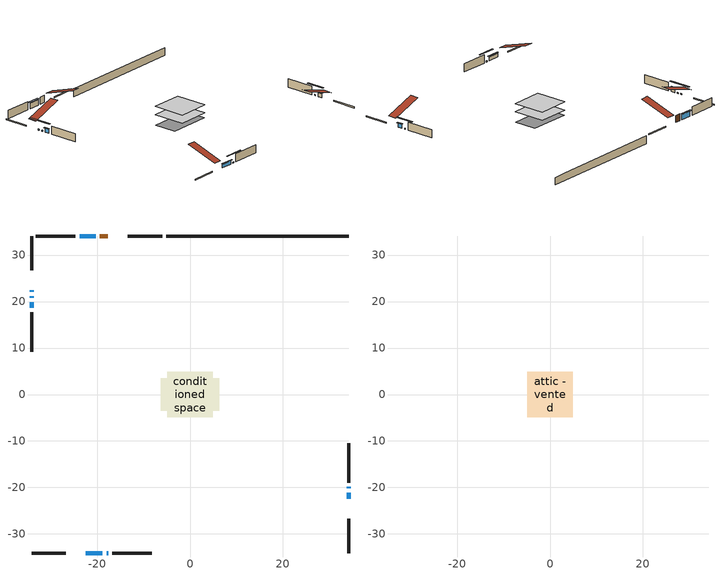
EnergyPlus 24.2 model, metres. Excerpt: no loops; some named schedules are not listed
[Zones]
conditioned space
 floor adiabatic (AdiabaticFloorConstruction): -4.87,-4.87 -4.87,4.87 4.87,4.87 4.87,-4.87 z0.46
 floor foundation (Slab1 construction): -6.31,-3.48 -6.31,3.48 6.31,3.48 6.31,-3.48 z-1.83
 wall outside (RimJoist1 construction): -6,34.09 -13.35,34.09 / -34.09,-34.09 -26.75,-34.09 / -34.09,34.09 -34.09,26.75 / 34.09,-34.09 34.09,-26.75 z0.46:0.76
 wall outside (AdiabaticWallConstruction 1): -17.69,34.09 -19.37,34.09 z0.46:2.49
 wall outside (AdiabaticWallConstruction): 34.09,-22.4 34.09,-21.13 / -34.09,19.89 -34.09,18.62 z0.46:1.65; -34.09,22.41 -34.09,22.07 / -34.09,21.15 -34.09,20.82 / 34.09,-20.21 34.09,-19.88 / -17.96,-34.09 -17.62,-34.09 z0.46:0.77; -20.3,34.09 -23.75,34.09 z0.46:2.07; -22.4,-34.09 -18.88,-34.09 z0.46:1.55
 wall outside (Wall1 construction): -24.68,34.09 -33.16,34.09 / -16.7,-34.09 -8.21,-34.09 / -34.09,17.7 -34.09,9.21 / 34.09,-18.95 34.09,-10.46 z0.46:2.9
 wall foundation (FoundationWall1 construction): -5.07,34.09,-1.83 -5.07,34.09,0.46 30.18,34.09,0.46 30.18,34.09,0.36 34.09,34.09,0.36 34.09,34.09,-1.83
 window (WindowConstruction): 34.09,-22.4 34.09,-21.14 z0.46:1.65
 window (WindowConstruction 6): -34.09,22.4 -34.09,22.08 z0.46:0.76
 window (WindowConstruction 7): -34.09,21.15 -34.09,20.82 z0.46:0.76
 window (WindowConstruction 1): -20.3,34.09 -23.75,34.09 z0.46:2.07
 window (WindowConstruction 2): -22.4,-34.09 -18.88,-34.09 z0.46:1.55
 window (WindowConstruction 3): -34.09,19.89 -34.09,18.63 z0.46:1.65
 window (WindowConstruction 4): 34.09,-20.21 34.09,-19.88 z0.46:0.76
 window (WindowConstruction 5): -17.95,-34.09 -17.63,-34.09 z0.46:0.76
 door (Door): -17.69,34.09 -19.37,34.09 z0.46:2.49
 ceiling adiabatic (AdiabaticFloorConstruction): 4.87,-4.87 4.87,4.87 -4.87,4.87 -4.87,-4.87 z0.46
attic - vented
 floor to conditioned space (Floor1 construction Reversed): -4.85,-4.85 -4.85,4.85 4.85,4.85 4.85,-4.85 z2.9
 roof outside (Roof1 construction): -16.76,34.09,2.9 -16.76,24.65,6.05 -14.28,24.65,6.05 -14.28,34.09,2.9; -23.33,-34.09,2.9 -23.33,-24.65,6.05 -25.82,-24.65,6.05 -25.82,-34.09,2.9; -34.09,23.33,2.9 -24.65,23.33,6.05 -24.65,25.82,6.05 -34.09,25.82,2.9; 34.09,-23.33,2.9 24.65,-23.33,6.05 24.65,-25.82,6.05 34.09,-25.82,2.9
shading: 34.09,-20.93 34.09,-22.6 34.5,-22.6 34.5,-20.93 z1.85; -34.09,19.44 -34.09,25.04 -34.5,25.04 -34.5,19.44 z3.4; -34.09,18.18 -34.09,23.79 -34.5,23.79 -34.5,18.18 z3.4; -23.95,34.09 -20.1,34.09 -20.1,34.5 -23.95,34.5 z2.27; -18.68,-34.09 -22.6,-34.09 -22.6,-34.5 -18.68,-34.5 z1.76; -34.09,18.42 -34.09,20.09 -34.5,20.09 -34.5,18.42 z1.85; 34.09,-17.24 34.09,-22.85 34.5,-22.85 34.5,-17.24 z3.4; -14.99,-34.09 -20.59,-34.09 -20.59,-34.5 -14.99,-34.5 z3.4
[Building]
Building 1: Terrain=Suburbs
[Site:Location]
Winnipeg Intl AP_MB: Latitude {deg}=49.91; Longitude {deg}=-97.24; Time Zone {hr}=-6; Elevation {m}=239; Keep Site Location Information=Yes
[Site:GroundTemperature:Shallow]
-2.46526, -5.11642, -5.32873, -4.07063, 0.979979, 6.00706, 10.3653, 13.1261, 13.3606, 11.1152, 6.8681, 1.99523
[Site:WaterMainsTemperature]
Calculation Method=Schedule; Temperature Schedule=mains temperature schedule
[Material] Roughness=Rough; Thermal Absorptance=0.9
Name | Thickness {m} | Conductivity {W/m-K} | Density {kg/m3} | Specific Heat {J/kg-K} | Solar Absorptance | Visible Absorptance
asphalt or fiberglass shingles | 0.00635 | 0.162714 | 1121.4 | 1465.45 | 0.84 | 0.84
ceiling loosefill ins | 0.0846667 | 0.0480833 | 16.02 | 1046.75 | 0.7 | 0.7
ceiling stud and cavity | 0.1397 | 0.102503 | 65.682 | 1177.47 | 0.7 | 0.7
concrete 4.0 in. | 0.1016 | 1.803125 | 2242.8 | 837.4 | 0.7 | 0.7
concrete 8.0 in. | 0.2032 | 1.803125 | 2242.8 | 837.4 | 0.7 | 0.7
door material | 0.04445 | 0.053851 | 512.64 | 1214.23 | 0.7 | 0.7
exterior vertical ins | 0.0457286 | 0.029427 | 32.04 | 1214.23 | 0.7 | 0.7
floor covering | 0.0127 | 0.0433444 | 54.468 | 1339.84 | 0.6 | 0.6
floor rigid ins; wall rigid ins | 0.512978 | 0.029427 | 32.04 | 1214.23 | 0.7 | 0.7
floor stud and cavity | 0.1397 | 1.75129 | 37.0049 | 1207.88 | 0.7 | 0.7
furniture material conditioned space 1 | 0.1524 | 0.115458 | 640.8 | 1214.23 | 0.6 | 0.6
gypsum board | 0.0127 | 0.160291 | 801 | 837.4 | 0.6 | 0.6
gypsum board 1 | 0.0127 | 0.160291 | 801 | 837.4 | 0.7 | 0.7
osb sheathing 0.5 in. | 0.0127 | 0.115458 | 512.64 | 1214.23 | 0.7 | 0.7
osb sheathing 0.75 in. | 0.01905 | 0.115458 | 512.64 | 1214.23 | 0.7 | 0.7
osb sheathing 2.0 in. | 0.0508 | 0.115458 | 512.64 | 1214.23 | 0.7 | 0.7
rim joist stud and cavity | 0.0508 | 0.029095 | 125.044 | 1163.47 | 0.6 | 0.6
wall stud and cavity | 0.1397 | 0.115654 | 139.0536 | 1170.24 | 0.7 | 0.7
wall stud and cavity 1 | 0.0889 | 0.380278 | 52.3479 | 1209.89 | 0.7 | 0.7
wall stud and cavity 2 | 0.0889 | 0.391764 | 83.0341 | 1211.67 | 0.7 | 0.7
wood siding | 0.0254 | 0.102417 | 544.68 | 1172.36 | 0.4 | 0.4
wood siding 1; wood siding 2; wood siding 3 | 0.0254 | 0.102417 | 544.68 | 1172.36 | 0.7 | 0.7
[WindowMaterial:SimpleGlazingSystem]
Name | U-Factor {W/m2-K} | Solar Heat Gain Coefficient
WindowMaterial | 4.03365 | 0.7
WindowMaterial 1 | 3.27223 | 0.69
WindowMaterial 2 | 4.09497 | 0.69
WindowMaterial 3 | 3.24952 | 0.43
WindowMaterial 4 | 3.068959 | 0.43
[Construction]
AdiabaticFloorConstruction: floor stud and cavity, floor rigid ins, osb sheathing 0.75 in., floor covering
AdiabaticWallConstruction: wood siding 2, wall rigid ins, wall stud and cavity 1, gypsum board
AdiabaticWallConstruction 1: wood siding 3, wall rigid ins, wall stud and cavity 1, gypsum board
Door: door material
Floor1 construction Reversed: gypsum board, ceiling stud and cavity, ceiling loosefill ins
FoundationWall1 construction: concrete 8.0 in., gypsum board 1
furniture construction conditioned space 1: furniture material conditioned space 1
PartitionWallConstruction: gypsum board, wall stud and cavity 2, gypsum board
RimJoist1 construction: wood siding 1, osb sheathing 2.0 in., rim joist stud and cavity
Roof1 construction: asphalt or fiberglass shingles
Slab1 construction: concrete 4.0 in.
Wall1 construction: wood siding, osb sheathing 0.5 in., wall stud and cavity, gypsum board
WindowConstruction; WindowConstruction 3: WindowMaterial
WindowConstruction 1: WindowMaterial 1
WindowConstruction 2: WindowMaterial 2
WindowConstruction 4; WindowConstruction 5; WindowConstruction 6: WindowMaterial 3
WindowConstruction 7: WindowMaterial 4
[Zone] Multiplier=1; Part of Total Floor Area=Yes
Name | Volume {m3}
attic - vented | 47.9871
conditioned space | 456.9
[Space]
Name | Zone | Volume {m3}
attic - vented 1 | attic - vented | 47.9871
conditioned space 1 | conditioned space | 456.9
[ZoneInfiltration:EffectiveLeakageArea]
infil attic - vented 1: Zone or Space=attic - vented 1; Schedule=Always On Discrete; Effective Air Leakage Area {cm2}=3131.33; Stack Coefficient=0.000218821; Wind Coefficient=9.99457e-06
[ZoneMixing]
whole house fan mix: Zone or Space=attic - vented; Schedule=Always On Continuous; Design Flow Rate Calculation Method=Flow/Zone; Design Flow Rate {m3/s}=0; Source Zone or Space=conditioned space
[SurfaceProperty:ExposedFoundationPerimeter]
Slab1: Exposed Perimeter Calculation Method=TotalExposedPerimeter; Total Exposed Perimeter {m}=39.168
[InternalMass] Zone or ZoneList=conditioned space; Space or SpaceList=conditioned space 1
Name | Construction | Surface Area {m2}
furniture mass conditioned space 1 | furniture construction conditioned space 1 | 73.1203
partition wall mass | PartitionWallConstruction | 182.801
[Lights]
interior lighting: Zone or ZoneList or Space or SpaceList=conditioned space 1; Schedule=interior lighting schedule; Design Level Calculation Method=LightingLevel; Lighting Level {W}=343.2; Return Air Fraction=0; Fraction Radiant=0.6; Fraction Visible=0.2; Fraction Replaceable=1
[People]
occupants: Zone or ZoneList or Space or SpaceList=conditioned space 1; Number of People Schedule=occupants schedule; Number of People Calculation Method=People; Number of People=3; Fraction Radiant=0.314171; Sensible Heat Fraction=0.56303; Activity Level Schedule=occupants activity schedule; Carbon Dioxide Generation Rate {m3/s-W}=0; Enable ASHRAE 55 Comfort Warnings=No; Mean Radiant Temperature Calculation Type=EnclosureAveraged
[ElectricEquipment] Zone or ZoneList or Space or SpaceList=conditioned space 1; Design Level Calculation Method=EquipmentLevel
Name | Schedule | Design Level {W} | Fraction Latent | Fraction Radiant | Fraction Lost
clothes dryer | clothes dryer schedule | 140.772 | 0.015 | 0.081 | 0.85
clothes washer | clothes washer schedule | 32.1985 | 0.03 | 0.162 | 0.7
cooking range | cooking range schedule | 215.147 | 0.08 | 0.432 | 0.2
dishwasher | dishwasher schedule | 66.8632 | 0.3 | 0.18 | 0.4
fridge | fridge schedule | 72.9452 | 0 | 0.6 | 0
mech vent house fan | mech vent house fan schedule | 10 | 0 | 0 | 1
mech vent house fan cfis | mech vent house fan cfis schedule | 0 | 0 | 0 | 0
misc plug loads | misc plug loads schedule | 494.7 | 0.045 | 0.513 | 0.1
whole house fan | Always On Discrete | 0 | 0 | 0 | 1
[OtherEquipment] Zone or ZoneList or Space or SpaceList=conditioned space 1; Design Level Calculation Method=EquipmentLevel
Name | Fuel Type | Schedule | Design Level {W} | Fraction Latent | Fraction Radiant | Fraction Lost
clothes dryer 1 | Electricity | clothes dryer schedule | 0 | 0.015 | 0.081 | 0.85
cooking range 1 | Electricity | cooking range schedule | 0 | 0.08 | 0.432 | 0.2
general water use latent | None | general water use schedule | 62.594 | 1 | 0 | 0
general water use sensible | None | general water use schedule | -61.6891 | 0 | 0.6 | 0
mech vent house fan latent load | None | Always On Discrete | 0 | 1 | 0 | 0
mech vent house fan sensible load | None | Always On Discrete | 0 | 0 | 0 | 0
water heater energy adjustment1 | Electricity | Always On Discrete | 0.01 | 0 | 0 | 1
[ZoneInfiltration:DesignFlowRate] Zone or ZoneList or Space or SpaceList=conditioned space 1; Schedule=Always On Discrete; Design Flow Rate Calculation Method=Flow/Zone; Design Flow Rate {m3/s}=0
infil flow; natural vent flow; whole house fan flow
[AvailabilityManager:Scheduled]
central ac and furnace airloop Availability Manager: Schedule=Always On Discrete
[Foundation:Kiva]
Foundation Kiva 1: Initial Indoor Air Temperature {C}=21; Wall Height Above Grade {m}=0.460004; Wall Depth Below Slab {m}=0.2032; Custom Block Material Name 1=exterior vertical ins; Custom Block Depth 1 {m}=2.28999; Custom Block X Position 1 {m}=0.2159; Custom Block Z Position 1 {m}=0
[Foundation:Kiva:Settings]
Soil Conductivity {W/m-K}=0.849921; Soil Density {kg/m3}=1842.3; Soil Specific Heat {J/kg-K}=418.7; Ground Solar Absorptivity=0.9; Ground Thermal Absorptivity=0.9; Ground Surface Roughness {m}=0.03; Far-Field Width {m}=40; Deep-Ground Boundary Condition=ZeroFlux; Deep-Ground Depth {m}=40; Minimum Cell Dimension {m}=0.2; Maximum Cell Growth Coefficient=3; Simulation Timestep=Timestep
[Exterior:Lights]
exterior lighting: Schedule=exterior lighting schedule; Design Level {W}=75.6
[EnergyManagementSystem:GlobalVariable]
central_ac_and_furnace_airloop_Fan_RTF
infil_program_Qfan
infil_program_Qinf
natural_vent_program_Qnv
natural_vent_program_Qwhf
[EnergyManagementSystem:Sensor]
Name | Output:Variable or Output:Meter Index Key | Output:Variable or Output:Meter
airflow_gain | infil flow | Infiltration Sensible Heat Gain Energy
airflow_gain_1 | natural vent flow | Infiltration Sensible Heat Gain Energy
airflow_gain_2 | whole house fan flow | Infiltration Sensible Heat Gain Energy
airflow_loss | infil flow | Infiltration Sensible Heat Loss Energy
airflow_loss_1 | natural vent flow | Infiltration Sensible Heat Loss Energy
airflow_loss_2 | whole house fan flow | Infiltration Sensible Heat Loss Energy
clg_load_cond |  | Cooling:EnergyTransfer:Zone:CONDITIONED SPACE
clg_sp_s; clg_sp_s_1 | cooling setpoint | Schedule Value
clothes_dryer_exhaust_0_sch_s | clothes dryer exhaust 0 schedule | Schedule Value
cool_season | cooling season schedule | Schedule Value
htg_load_cond |  | Heating:EnergyTransfer:Zone:CONDITIONED SPACE
htg_sp_s; htg_sp_s_1 | heating setpoint | Schedule Value
ig_ee_conv | clothes dryer | Electric Equipment Convective Heating Energy
ig_ee_conv_2 | cooking range | Electric Equipment Convective Heating Energy
ig_ee_conv_4 | fridge | Electric Equipment Convective Heating Energy
ig_ee_conv_5 | misc plug loads | Electric Equipment Convective Heating Energy
ig_ee_conv_6 | whole house fan | Electric Equipment Convective Heating Energy
ig_ee_rad | clothes dryer | Electric Equipment Radiant Heating Energy
ig_ee_rad_2 | cooking range | Electric Equipment Radiant Heating Energy
ig_ee_rad_4 | fridge | Electric Equipment Radiant Heating Energy
ig_ee_rad_5 | misc plug loads | Electric Equipment Radiant Heating Energy
ig_ee_rad_6 | whole house fan | Electric Equipment Radiant Heating Energy
ig_lgt_conv | interior lighting | Lights Convective Heating Energy
ig_lgt_rad | interior lighting | Lights Radiant Heating Energy
ig_lgt_vis | interior lighting | Lights Visible Radiation Heating Energy
ig_oe_conv | clothes dryer 1 | Other Equipment Convective Heating Energy
ig_oe_conv_1 | cooking range 1 | Other Equipment Convective Heating Energy
ig_oe_conv_2 | general water use latent | Other Equipment Convective Heating Energy
ig_oe_conv_3 | general water use sensible | Other Equipment Convective Heating Energy
ig_oe_conv_4 | water heater energy adjustment1 | Other Equipment Convective Heating Energy
ig_oe_rad | clothes dryer 1 | Other Equipment Radiant Heating Energy
ig_oe_rad_1 | cooking range 1 | Other Equipment Radiant Heating Energy
ig_oe_rad_2 | general water use latent | Other Equipment Radiant Heating Energy
ig_oe_rad_3 | general water use sensible | Other Equipment Radiant Heating Energy
ig_oe_rad_4 | water heater energy adjustment1 | Other Equipment Radiant Heating Energy
ig_ppl_conv | occupants | People Convective Heating Energy
ig_ppl_rad | occupants | People Radiant Heating Energy
im_conv | furniture mass conditioned space 1 | Surface Inside Face Convection Heat Gain Energy
im_conv_1 | partition wall mass | Surface Inside Face Convection Heat Gain Energy
im_ig | furniture mass conditioned space 1 | Surface Inside Face Internal Gains Radiation Heat Gain Energy
im_ig_1 | partition wall mass | Surface Inside Face Internal Gains Radiation Heat Gain Energy
im_lgt | furniture mass conditioned space 1 | Surface Inside Face Lights Radiation Heat Gain Energy
im_lgt_1 | partition wall mass | Surface Inside Face Lights Radiation Heat Gain Energy
im_sol | furniture mass conditioned space 1 | Surface Inside Face Solar Radiation Heat Gain Energy
im_sol_1 | partition wall mass | Surface Inside Face Solar Radiation Heat Gain Energy
im_surf | furniture mass conditioned space 1 | Surface Inside Face Net Surface Thermal Radiation Heat Gain Energy
im_surf_1 | partition wall mass | Surface Inside Face Net Surface Thermal Radiation Heat Gain Energy
mv_conv | mech vent house fan | Electric Equipment Convective Heating Energy
mv_conv_1 | mech vent house fan cfis | Electric Equipment Convective Heating Energy
mv_conv_2 | mech vent house fan latent load | Other Equipment Convective Heating Energy
mv_conv_3 | mech vent house fan sensible load | Other Equipment Convective Heating Energy
mv_rad | mech vent house fan | Electric Equipment Radiant Heating Energy
mv_rad_1 | mech vent house fan cfis | Electric Equipment Radiant Heating Energy
mv_rad_2 | mech vent house fan latent load | Other Equipment Radiant Heating Energy
mv_rad_3 | mech vent house fan sensible load | Other Equipment Radiant Heating Energy
natural_vent_s | natural vent schedule | Schedule Value
out_pb_s |  | Site Outdoor Air Barometric Pressure
out_wt_s |  | Site Outdoor Air Humidity Ratio
site_vw_s |  | Site Wind Speed
ss_back_out | Window1 | Surface Window Shortwave from Zone Back Out Window Heat Transfer Rate
ss_back_out_1 | Window10 | Surface Window Shortwave from Zone Back Out Window Heat Transfer Rate
ss_back_out_2 | Window11 | Surface Window Shortwave from Zone Back Out Window Heat Transfer Rate
ss_back_out_3 | Window2 | Surface Window Shortwave from Zone Back Out Window Heat Transfer Rate
ss_back_out_4 | Window4 | Surface Window Shortwave from Zone Back Out Window Heat Transfer Rate
ss_back_out_5 | Window7 | Surface Window Shortwave from Zone Back Out Window Heat Transfer Rate
ss_back_out_6 | Window8 | Surface Window Shortwave from Zone Back Out Window Heat Transfer Rate
ss_back_out_7 | Window9 | Surface Window Shortwave from Zone Back Out Window Heat Transfer Rate
ss_conv | Door1 | Surface Inside Face Convection Heat Gain Energy
ss_conv_1 | Window1 | Surface Inside Face Convection Heat Gain Energy
ss_conv_2 | Window10 | Surface Inside Face Convection Heat Gain Energy
ss_conv_3 | Window11 | Surface Inside Face Convection Heat Gain Energy
ss_conv_4 | Window2 | Surface Inside Face Convection Heat Gain Energy
ss_conv_5 | Window4 | Surface Inside Face Convection Heat Gain Energy
ss_conv_6 | Window7 | Surface Inside Face Convection Heat Gain Energy
ss_conv_7 | Window8 | Surface Inside Face Convection Heat Gain Energy
ss_conv_8 | Window9 | Surface Inside Face Convection Heat Gain Energy
ss_ig | Door1 | Surface Inside Face Internal Gains Radiation Heat Gain Energy
ss_ig_1 | Window1 | Surface Inside Face Internal Gains Radiation Heat Gain Energy
ss_ig_2 | Window10 | Surface Inside Face Internal Gains Radiation Heat Gain Energy
ss_ig_3 | Window11 | Surface Inside Face Internal Gains Radiation Heat Gain Energy
ss_ig_4 | Window2 | Surface Inside Face Internal Gains Radiation Heat Gain Energy
ss_ig_5 | Window4 | Surface Inside Face Internal Gains Radiation Heat Gain Energy
ss_ig_6 | Window7 | Surface Inside Face Internal Gains Radiation Heat Gain Energy
ss_ig_7 | Window8 | Surface Inside Face Internal Gains Radiation Heat Gain Energy
ss_ig_8 | Window9 | Surface Inside Face Internal Gains Radiation Heat Gain Energy
ss_lgt | Door1 | Surface Inside Face Lights Radiation Heat Gain Energy
ss_sol | Door1 | Surface Inside Face Solar Radiation Heat Gain Energy
ss_surf | Door1 | Surface Inside Face Net Surface Thermal Radiation Heat Gain Energy
ss_surf_1 | Window1 | Surface Inside Face Net Surface Thermal Radiation Heat Gain Energy
ss_surf_2 | Window10 | Surface Inside Face Net Surface Thermal Radiation Heat Gain Energy
ss_surf_3 | Window11 | Surface Inside Face Net Surface Thermal Radiation Heat Gain Energy
ss_surf_4 | Window2 | Surface Inside Face Net Surface Thermal Radiation Heat Gain Energy
ss_surf_5 | Window4 | Surface Inside Face Net Surface Thermal Radiation Heat Gain Energy
ss_surf_6 | Window7 | Surface Inside Face Net Surface Thermal Radiation Heat Gain Energy
ss_surf_7 | Window8 | Surface Inside Face Net Surface Thermal Radiation Heat Gain Energy
ss_surf_8 | Window9 | Surface Inside Face Net Surface Thermal Radiation Heat Gain Energy
ss_trans_in | Window1 | Surface Window Transmitted Solar Radiation Rate
ss_trans_in_1 | Window10 | Surface Window Transmitted Solar Radiation Rate
ss_trans_in_2 | Window11 | Surface Window Transmitted Solar Radiation Rate
ss_trans_in_3 | Window2 | Surface Window Transmitted Solar Radiation Rate
ss_trans_in_4 | Window4 | Surface Window Transmitted Solar Radiation Rate
ss_trans_in_5 | Window7 | Surface Window Transmitted Solar Radiation Rate
ss_trans_in_6 | Window8 | Surface Window Transmitted Solar Radiation Rate
ss_trans_in_7 | Window9 | Surface Window Transmitted Solar Radiation Rate
ss_trans_out | Window1 | Surface Inside Face Initial Transmitted Diffuse Transmitted Out Window Solar Radiation Rate
ss_trans_out_1 | Window10 | Surface Inside Face Initial Transmitted Diffuse Transmitted Out Window Solar Radiation Rate
ss_trans_out_2 | Window11 | Surface Inside Face Initial Transmitted Diffuse Transmitted Out Window Solar Radiation Rate
ss_trans_out_3 | Window2 | Surface Inside Face Initial Transmitted Diffuse Transmitted Out Window Solar Radiation Rate
ss_trans_out_4 | Window4 | Surface Inside Face Initial Transmitted Diffuse Transmitted Out Window Solar Radiation Rate
ss_trans_out_5 | Window7 | Surface Inside Face Initial Transmitted Diffuse Transmitted Out Window Solar Radiation Rate
ss_trans_out_6 | Window8 | Surface Inside Face Initial Transmitted Diffuse Transmitted Out Window Solar Radiation Rate
ss_trans_out_7 | Window9 | Surface Inside Face Initial Transmitted Diffuse Transmitted Out Window Solar Radiation Rate
s_conv | Floor1 | Surface Inside Face Convection Heat Gain Energy
s_conv_1 | FoundationWall1 | Surface Inside Face Convection Heat Gain Energy
s_conv_10 | Wall1:180 | Surface Inside Face Convection Heat Gain Energy
s_conv_11 | Wall1:270 | Surface Inside Face Convection Heat Gain Energy
s_conv_12 | Wall1:90 | Surface Inside Face Convection Heat Gain Energy
s_conv_2 | inferred conditioned ceiling | Surface Inside Face Convection Heat Gain Energy
s_conv_3 | inferred conditioned floor | Surface Inside Face Convection Heat Gain Energy
s_conv_4 | RimJoist1:0 | Surface Inside Face Convection Heat Gain Energy
s_conv_5 | RimJoist1:180 | Surface Inside Face Convection Heat Gain Energy
s_conv_6 | RimJoist1:270 | Surface Inside Face Convection Heat Gain Energy
s_conv_7 | RimJoist1:90 | Surface Inside Face Convection Heat Gain Energy
s_conv_8 | Slab1 | Surface Inside Face Convection Heat Gain Energy
s_conv_9 | Wall1:0 | Surface Inside Face Convection Heat Gain Energy
s_ig | Floor1 | Surface Inside Face Internal Gains Radiation Heat Gain Energy
s_ig_1 | FoundationWall1 | Surface Inside Face Internal Gains Radiation Heat Gain Energy
s_ig_10 | Wall1:180 | Surface Inside Face Internal Gains Radiation Heat Gain Energy
s_ig_11 | Wall1:270 | Surface Inside Face Internal Gains Radiation Heat Gain Energy
s_ig_12 | Wall1:90 | Surface Inside Face Internal Gains Radiation Heat Gain Energy
s_ig_2 | inferred conditioned ceiling | Surface Inside Face Internal Gains Radiation Heat Gain Energy
s_ig_3 | inferred conditioned floor | Surface Inside Face Internal Gains Radiation Heat Gain Energy
s_ig_4 | RimJoist1:0 | Surface Inside Face Internal Gains Radiation Heat Gain Energy
s_ig_5 | RimJoist1:180 | Surface Inside Face Internal Gains Radiation Heat Gain Energy
s_ig_6 | RimJoist1:270 | Surface Inside Face Internal Gains Radiation Heat Gain Energy
s_ig_7 | RimJoist1:90 | Surface Inside Face Internal Gains Radiation Heat Gain Energy
s_ig_8 | Slab1 | Surface Inside Face Internal Gains Radiation Heat Gain Energy
s_ig_9 | Wall1:0 | Surface Inside Face Internal Gains Radiation Heat Gain Energy
s_lgt | Floor1 | Surface Inside Face Lights Radiation Heat Gain Energy
s_lgt_1 | FoundationWall1 | Surface Inside Face Lights Radiation Heat Gain Energy
s_lgt_10 | Wall1:180 | Surface Inside Face Lights Radiation Heat Gain Energy
s_lgt_11 | Wall1:270 | Surface Inside Face Lights Radiation Heat Gain Energy
s_lgt_12 | Wall1:90 | Surface Inside Face Lights Radiation Heat Gain Energy
s_lgt_2 | inferred conditioned ceiling | Surface Inside Face Lights Radiation Heat Gain Energy
s_lgt_3 | inferred conditioned floor | Surface Inside Face Lights Radiation Heat Gain Energy
s_lgt_4 | RimJoist1:0 | Surface Inside Face Lights Radiation Heat Gain Energy
s_lgt_5 | RimJoist1:180 | Surface Inside Face Lights Radiation Heat Gain Energy
s_lgt_6 | RimJoist1:270 | Surface Inside Face Lights Radiation Heat Gain Energy
s_lgt_7 | RimJoist1:90 | Surface Inside Face Lights Radiation Heat Gain Energy
s_lgt_8 | Slab1 | Surface Inside Face Lights Radiation Heat Gain Energy
s_lgt_9 | Wall1:0 | Surface Inside Face Lights Radiation Heat Gain Energy
s_sol | Floor1 | Surface Inside Face Solar Radiation Heat Gain Energy
s_sol_1 | FoundationWall1 | Surface Inside Face Solar Radiation Heat Gain Energy
s_sol_10 | Wall1:180 | Surface Inside Face Solar Radiation Heat Gain Energy
s_sol_11 | Wall1:270 | Surface Inside Face Solar Radiation Heat Gain Energy
s_sol_12 | Wall1:90 | Surface Inside Face Solar Radiation Heat Gain Energy
s_sol_2 | inferred conditioned ceiling | Surface Inside Face Solar Radiation Heat Gain Energy
s_sol_3 | inferred conditioned floor | Surface Inside Face Solar Radiation Heat Gain Energy
s_sol_4 | RimJoist1:0 | Surface Inside Face Solar Radiation Heat Gain Energy
s_sol_5 | RimJoist1:180 | Surface Inside Face Solar Radiation Heat Gain Energy
s_sol_6 | RimJoist1:270 | Surface Inside Face Solar Radiation Heat Gain Energy
s_sol_7 | RimJoist1:90 | Surface Inside Face Solar Radiation Heat Gain Energy
s_sol_8 | Slab1 | Surface Inside Face Solar Radiation Heat Gain Energy
s_sol_9 | Wall1:0 | Surface Inside Face Solar Radiation Heat Gain Energy
s_surf | Floor1 | Surface Inside Face Net Surface Thermal Radiation Heat Gain Energy
s_surf_1 | FoundationWall1 | Surface Inside Face Net Surface Thermal Radiation Heat Gain Energy
s_surf_10 | Wall1:180 | Surface Inside Face Net Surface Thermal Radiation Heat Gain Energy
s_surf_11 | Wall1:270 | Surface Inside Face Net Surface Thermal Radiation Heat Gain Energy
s_surf_12 | Wall1:90 | Surface Inside Face Net Surface Thermal Radiation Heat Gain Energy
s_surf_2 | inferred conditioned ceiling | Surface Inside Face Net Surface Thermal Radiation Heat Gain Energy
s_surf_3 | inferred conditioned floor | Surface Inside Face Net Surface Thermal Radiation Heat Gain Energy
s_surf_4 | RimJoist1:0 | Surface Inside Face Net Surface Thermal Radiation Heat Gain Energy
s_surf_5 | RimJoist1:180 | Surface Inside Face Net Surface Thermal Radiation Heat Gain Energy
s_surf_6 | RimJoist1:270 | Surface Inside Face Net Surface Thermal Radiation Heat Gain Energy
s_surf_7 | RimJoist1:90 | Surface Inside Face Net Surface Thermal Radiation Heat Gain Energy
s_surf_8 | Slab1 | Surface Inside Face Net Surface Thermal Radiation Heat Gain Energy
s_surf_9 | Wall1:0 | Surface Inside Face Net Surface Thermal Radiation Heat Gain Energy
[EnergyManagementSystem:Actuator]
Name | Actuated Component Unique | Actuated Component Type | Actuated Component Control Type
fridge_schedule_act | fridge schedule | Schedule:Constant | Schedule Value
infil_flow_act | infil flow | Zone Infiltration | Air Exchange Flow Rate
